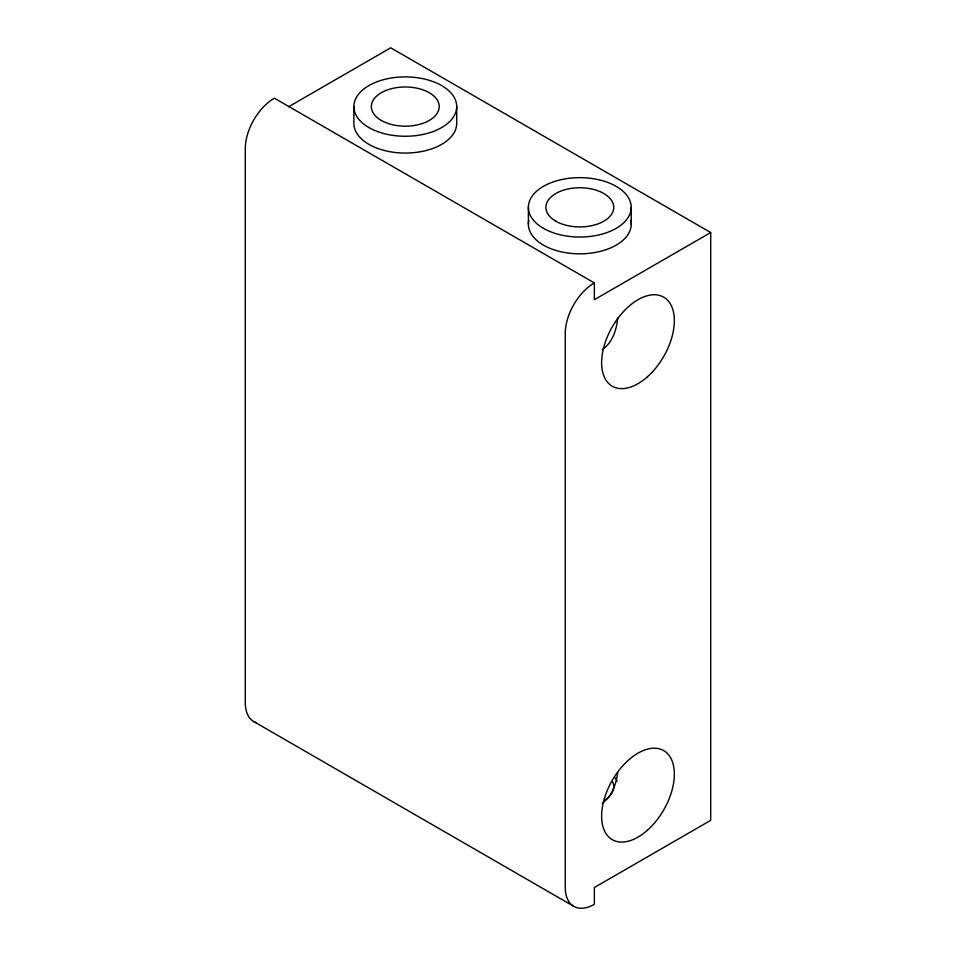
<?xml version="1.0" encoding="UTF-8"?>
<svg xmlns="http://www.w3.org/2000/svg" width="956" height="956" viewBox="0 0 956 956"><rect width="100%" height="100%" fill="white"/><g stroke="black" fill="none" stroke-linecap="round" stroke-linejoin="round"><path stroke-width="1.43" d="M617.719 317.942C616.596 329.712 612.569 342.439 602.447 349.514M617.719 772.591C616.142 784.028 612.151 796.24 602.28 803.171M288.604 106.761L390.729 47.8L710.702 232.535L710.702 820.332L594.357 887.515L594.357 904.304A41.132 23.757 -60 0 1 565.271 887.503L565.271 333.297A41.132 23.757 -60 0 1 594.357 282.916L274.384 98.181A41.132 23.757 -60 0 0 245.298 148.562L245.298 702.78A41.132 23.757 -60 0 0 256.077 722.652M710.702 232.535L594.357 299.706L594.357 282.916M253.818 721.601L573.779 906.336M631.235 207.344L631.235 224.134M528.393 207.344L528.393 224.134M456.705 106.582L456.705 123.372A51.421 29.684 0 0 1 405.284 153.056A51.421 29.684 0 0 1 353.863 123.372L353.863 106.582M615.198 777.885A38.563 22.263 0 0 1 617.098 781.064M612.593 781.673A33.938 19.598 0 0 1 603.81 800.602M630.793 220.262A51.421 29.684 0 0 1 579.814 253.83A51.421 29.684 0 0 1 528.823 220.262M555.806 221.195A33.938 19.598 0 0 0 612.593 212.411A33.938 19.598 0 0 0 571.031 188.416A33.938 19.598 0 0 0 555.806 221.195M543.45 228.341A51.421 29.684 0 0 0 629.478 215.028A51.421 29.684 0 0 0 566.502 178.664A51.421 29.684 0 0 0 543.45 228.341M381.277 120.432A33.938 19.598 0 0 0 438.063 111.649A33.938 19.598 0 0 0 396.501 87.653A33.938 19.598 0 0 0 381.277 120.432M368.92 127.566A51.421 29.684 0 0 0 454.948 114.266A51.421 29.684 0 0 0 391.972 77.902A51.421 29.684 0 0 0 368.92 127.566M647.391 376.819A51.421 29.684 -60 0 0 663.691 297.161A51.421 29.684 -60 0 0 602.866 351.103A51.421 29.684 -60 0 0 647.391 376.819M647.391 830.262A51.421 29.684 -60 0 0 663.691 750.603A51.421 29.684 -60 0 0 602.866 804.546A51.421 29.684 -60 0 0 647.391 830.262"/></g></svg>
